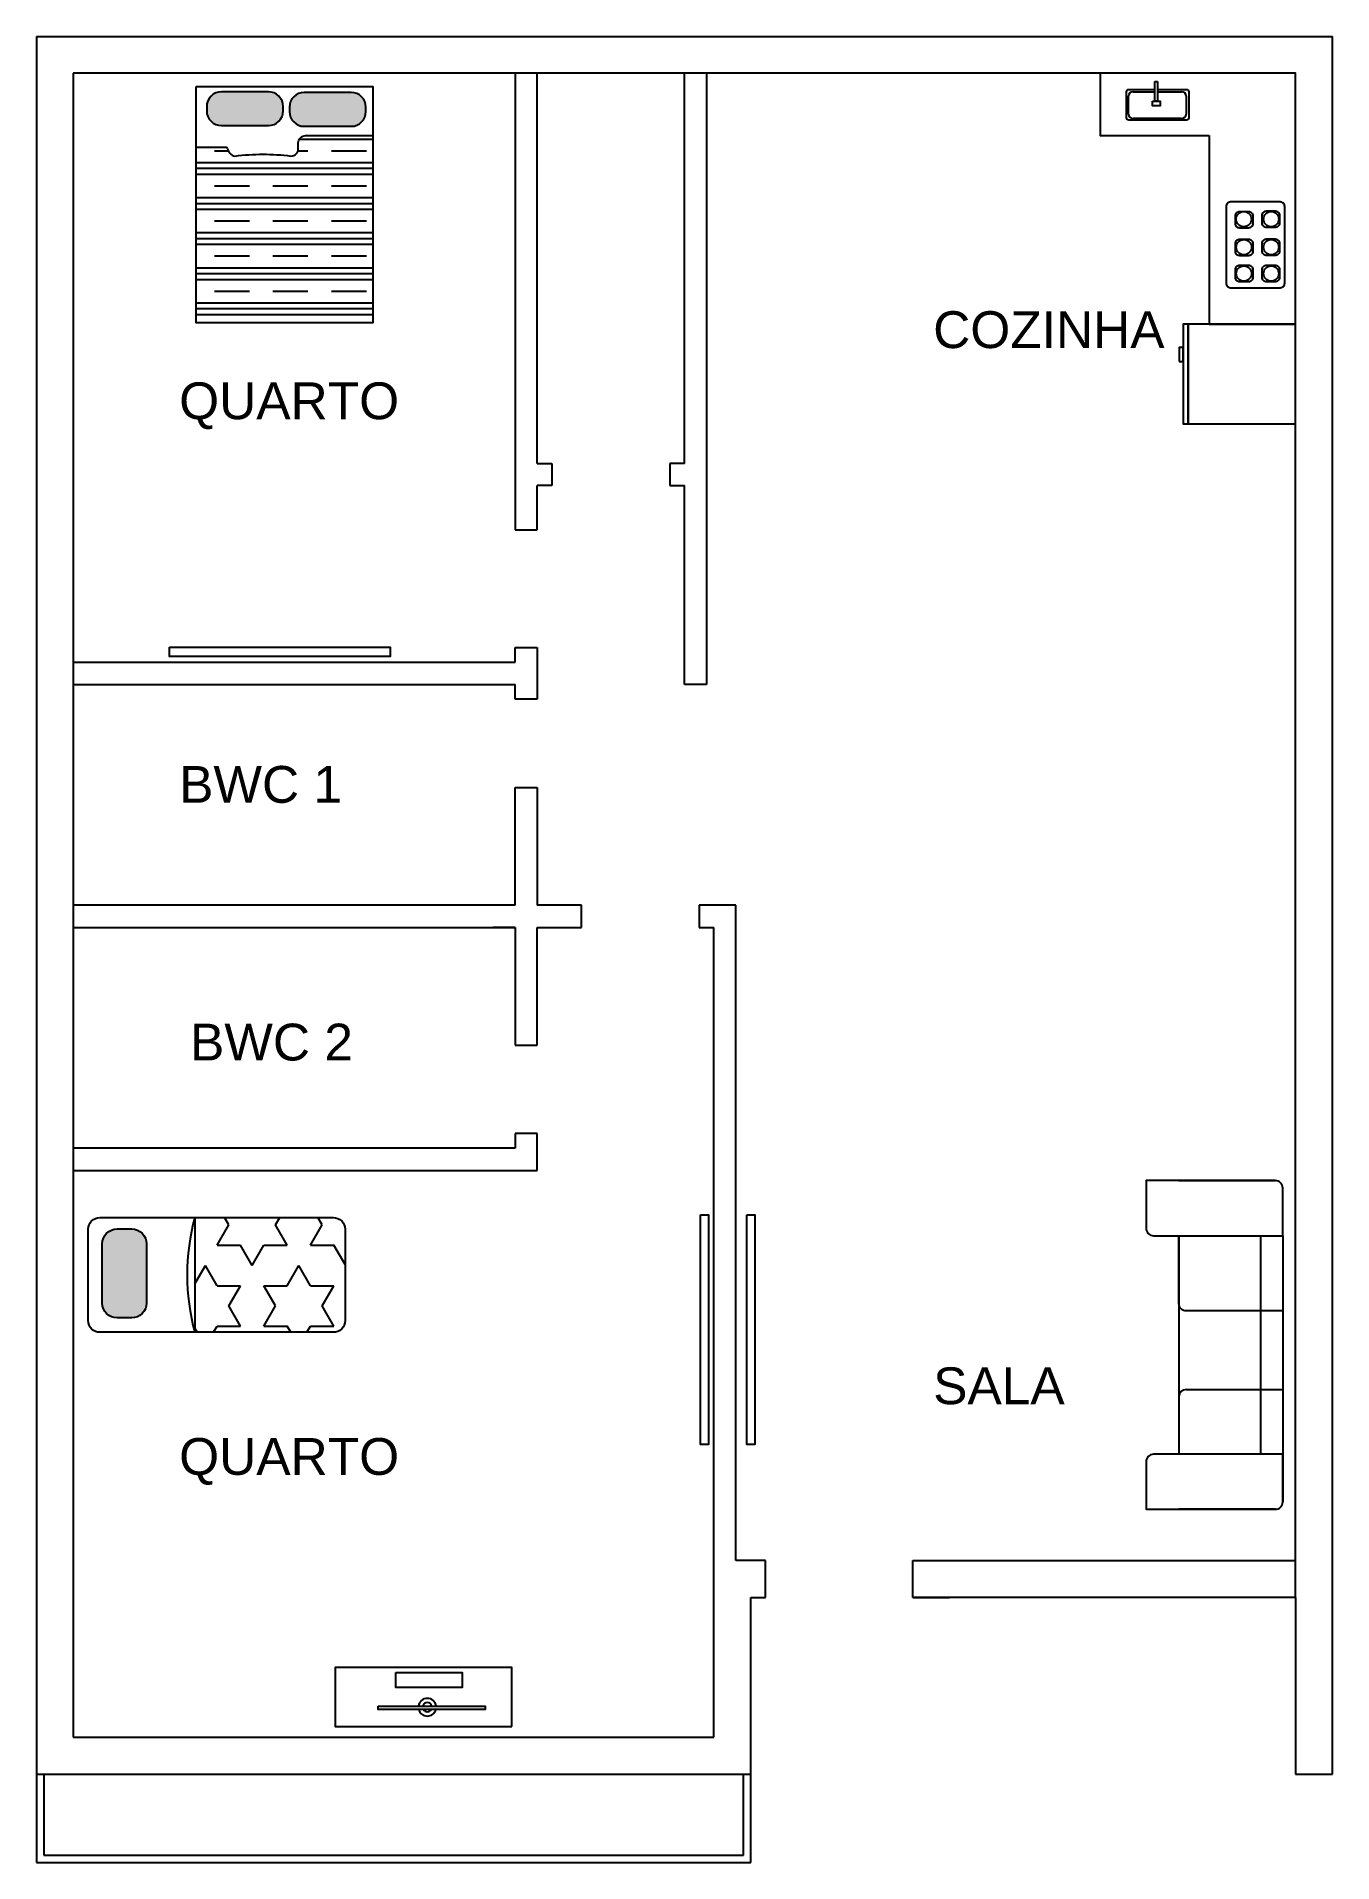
# Model space of a CAD drawing. Header units: millimetres. Extents: x 1924 to 2452, y 1592 to 1751.
# Drawn here: x 1924.09 to 1932.89, y 1733.57 to 1745.97 of the extents above; entities outside this region: 1.
import ezdxf

# ---------------------------------------------------------------- set-up
doc = ezdxf.new("R2010")
doc.units = ezdxf.units.MM
doc.layers.add('APPLIENCES', color=7, linetype='Continuous', plot=False)
doc.styles.get("Standard").update_dxf_attribs({"font": 'arial.ttf'})

# ---------------------------------------------------------------- blocks, each defined once
blk = doc.blocks.new('king_BED')
at = {"layer": 'APPLIENCES'}
h = blk.add_hatch(dxfattribs=at)
h.set_pattern_fill('CLAY', color=256, scale=0.05)
h.set_pattern_definition([(0, (-1925.1788, -1745.6346), (0, 0.238125), []), (0, (-1925.1788, -1745.59492), (0, 0.238125), []), (0, (-1925.1788, -1745.55523), (0, 0.238125), []), (0, (-1925.1788, -1745.47586), (0, 0.238125), [0.238125, -0.15875])])
h.paths.add_polyline_path([(1.199, -0.333), (0.743, -0.333, 0.414214), (0.693, -0.383), (0.693, -0.422, -0.414214), (0.643, -0.472, 0.065451), (0.263, -0.472, -0.324715), (0.213, -0.421, 0.372904), (0.203, -0.413), (0, -0.413), (0, -1.604), (1.199, -1.604)])
blk.add_lwpolyline([(0, 0), (1.199, 0), (1.199, -1.604), (0, -1.604)], close=True, dxfattribs=at)
for points in [[(0.59, -0.136, 0.414214), (0.49, -0.036), (0.171, -0.036, 0.414214), (0.071, -0.136), (0.071, -0.165, 0.414214), (0.171, -0.265), (0.49, -0.265, 0.414214), (0.59, -0.165)], [(0.733, -0.27), (1.052, -0.27, 0.414214), (1.152, -0.17), (1.152, -0.14, 0.414214), (1.052, -0.04), (0.733, -0.04, 0.414214), (0.633, -0.14), (0.633, -0.17, 0.414214)]]:
    blk.add_lwpolyline(points, format="xyb", close=True, dxfattribs=at)
for points in [[(0.213, -0.421, 0.324694), (0.263, -0.472, -0.065451), (0.643, -0.472, 0.414214), (0.693, -0.422), (0.693, -0.383, -0.414214), (0.743, -0.333), (1.199, -0.333)], [(0.213, -0.421, 0.373029), (0.203, -0.413), (0, -0.413)]]:
    blk.add_lwpolyline(points, format="xyb", dxfattribs=at)
blk = doc.blocks.new('fridge')
at = {"layer": 'APPLIENCES'}
for points in [[(0.034, 0.677), (0, 0.677), (0, 0), (0.034, 0)], [(0.763, 0.677), (0.034, 0.677), (0.034, 0), (0.763, 0)], [(0.034, 0.677), (0.034, 0.677), (0.034, 0), (0.034, 0)], [(-0.028, 0.423), (0, 0.423), (0, 0.52), (-0.028, 0.52)]]:
    blk.add_lwpolyline(points, close=True, dxfattribs=at)
blk = doc.blocks.new('sink')
blk.add_lwpolyline([(0.197, 0.197), (0.394, 0.197, -0.414214), (0.409, 0.182), (0.409, 0.004, -0.414214), (0.394, -0.011), (0.001, -0.011, -0.414214), (-0.014, 0.004), (-0.014, 0.182, -0.414214), (0.001, 0.197), (0.179, 0.197)], format="xyb")
blk.add_lwpolyline([(0.162, 0.117), (0.215, 0.117), (0.215, 0.085), (0.162, 0.085)], close=True)
at = {"layer": 'APPLIENCES'}
for p, q in [((0.179, 0.251), (0.197, 0.251)), ((0.179, 0.117), (0.179, 0.251)), ((0.197, 0.251), (0.197, 0.117)), ((0, 0.03), (0, 0.152)), ((0.03, 0.182), (0.179, 0.182)), ((0.197, 0.182), (0.36, 0.182)), ((0.39, 0.152), (0.39, 0.03)), ((0.36, 0), (0.03, 0)), ((0.197, 0.117), (0.179, 0.117))]:
    blk.add_line(p, q, dxfattribs=at)
for centre, start, end in [((0.03, 0.152), 90, 180), ((0.36, 0.152), 0, 90), ((0.03, 0.03), 180, 270), ((0.36, 0.03), 270, 0)]:
    blk.add_arc(centre, 0.03, start, end, dxfattribs=at)
blk = doc.blocks.new('couch')
for p, q in [((0.223, -0.374), (0.223, -1.858)), ((0.776, -0.374), (0.776, -1.858)), ((0.928, -0.374), (0.928, -1.858)), ((0.223, -1.468), (0.223, -1.858)), ((0.273, -1.418), (0.928, -1.418))]:
    blk.add_line(p, q)
blk.add_arc((0.273, -1.468), 0.05, 90, 180)
at = {"layer": 'APPLIENCES'}
for points in [[(0.878, 0), (0, 0), (0, -0.324, 0.414214), (0.05, -0.374), (0.928, -0.374), (0.928, -0.05, 0.414214)], [(0.928, -1.858), (0.05, -1.858, 0.414214), (0, -1.908), (0, -2.232), (0.878, -2.232, 0.414214), (0.928, -2.182)]]:
    blk.add_lwpolyline(points, format="xyb", close=True, dxfattribs=at)
for points in [[(0.223, 0), (0.878, 0)], [(0.928, -1.858), (0.928, -2.182)], [(0.878, -2.232), (0.223, -2.232)]]:
    blk.add_lwpolyline(points, dxfattribs=at)
blk.add_lwpolyline([(0.928, -0.885), (0.273, -0.885, -0.414214), (0.223, -0.835), (0.223, -0.374)], format="xyb", dxfattribs=at)

msp = doc.modelspace()

# ---------------------------------------------------------------- hatches: boundary and pattern name
at = {"layer": 'APPLIENCES'}
h = msp.add_hatch(dxfattribs=at)
h.set_pattern_fill('TRIANG', color=256, scale=0.005)
h.paths.add_polyline_path([(1925.669, 1745.599), (1925.35, 1745.599, 0.458179), (1925.251, 1745.484, 0.458179), (1925.35, 1745.37), (1925.669, 1745.37, 0.458179), (1925.768, 1745.484, 0.458179)])
h.paths.add_polyline_path([(1926.231, 1745.594), (1925.912, 1745.594, 0.458179), (1925.813, 1745.48, 0.458179), (1925.912, 1745.365), (1926.231, 1745.365, 0.458179), (1926.33, 1745.48, 0.458179)])
h.paths.add_polyline_path([(1924.841, 1737.777, 0.414214), (1924.741, 1737.877), (1924.641, 1737.877, 0.414214), (1924.541, 1737.777), (1924.541, 1737.373, 0.414214), (1924.641, 1737.273), (1924.741, 1737.273, 0.414214), (1924.841, 1737.373)])
h = msp.add_hatch(dxfattribs=at)
h.set_pattern_fill('STARS', color=256, scale=0.05)
h.paths.add_polyline_path([(1926.19, 1737.875, 0.414214), (1926.11, 1737.955), (1925.169, 1737.955), (1925.169, 1737.175), (1926.11, 1737.175, 0.414214), (1926.19, 1737.255)])

# ---------------------------------------------------------------- linework, layer by layer
for p, q in [((1924.094, 1745.975), (1924.094, 1734.175)), ((1924.094, 1745.975), (1932.894, 1745.975)), ((1932.894, 1734.175), (1932.894, 1745.975)), ((1927.344, 1745.725), (1924.344, 1745.725)), ((1924.344, 1745.725), (1924.344, 1741.725)), ((1927.494, 1745.725), (1927.344, 1745.725)), ((1927.344, 1745.725), (1927.344, 1742.625)), ((1928.494, 1745.725), (1927.494, 1745.725)), ((1927.494, 1743.075), (1927.494, 1745.725)), ((1928.644, 1745.725), (1928.494, 1745.725)), ((1928.494, 1743.075), (1928.494, 1745.725)), ((1932.644, 1745.725), (1928.644, 1745.725)), ((1928.644, 1745.725), (1928.644, 1741.575)), ((1932.644, 1735.625), (1932.644, 1745.725)), ((1927.494, 1743.075), (1927.594, 1743.075)), ((1927.594, 1743.075), (1927.594, 1742.925)), ((1928.494, 1743.075), (1928.394, 1743.075)), ((1928.394, 1743.075), (1928.394, 1742.925)), ((1927.494, 1742.625), (1927.494, 1742.925)), ((1927.594, 1742.925), (1927.494, 1742.925)), ((1928.394, 1742.925), (1928.494, 1742.925)), ((1928.494, 1741.575), (1928.494, 1742.925)), ((1927.344, 1742.625), (1927.494, 1742.625)), ((1924.344, 1741.725), (1924.344, 1741.575)), ((1924.344, 1741.725), (1927.344, 1741.725)), ((1927.344, 1741.725), (1927.344, 1741.825)), ((1927.344, 1741.825), (1927.494, 1741.825)), ((1927.494, 1741.825), (1927.494, 1741.475)), ((1924.344, 1741.575), (1924.344, 1740.075)), ((1924.344, 1741.575), (1927.344, 1741.575)), ((1927.344, 1741.475), (1927.344, 1741.575)), ((1927.494, 1741.475), (1927.344, 1741.475)), ((1928.644, 1741.575), (1928.494, 1741.575)), ((1927.344, 1740.075), (1927.344, 1740.875)), ((1927.344, 1740.875), (1927.494, 1740.875)), ((1927.494, 1740.875), (1927.494, 1740.075)), ((1924.344, 1740.075), (1924.344, 1739.925)), ((1927.344, 1740.075), (1924.344, 1740.075)), ((1927.794, 1740.075), (1927.494, 1740.075)), ((1927.794, 1739.925), (1927.794, 1740.075)), ((1928.844, 1740.075), (1928.594, 1740.075)), ((1928.594, 1740.075), (1928.594, 1739.925)), ((1928.844, 1735.625), (1928.844, 1740.075)), ((1924.344, 1739.925), (1924.344, 1738.425)), ((1924.344, 1739.925), (1927.344, 1739.925)), ((1927.344, 1739.925), (1927.194, 1739.925)), ((1927.344, 1739.925), (1927.344, 1739.125)), ((1927.494, 1739.125), (1927.494, 1739.925)), ((1927.494, 1739.925), (1927.794, 1739.925)), ((1928.594, 1739.925), (1928.694, 1739.925)), ((1928.694, 1734.425), (1928.694, 1739.925)), ((1927.344, 1739.125), (1927.494, 1739.125)), ((1927.494, 1738.525), (1927.344, 1738.525)), ((1927.344, 1738.525), (1927.344, 1738.425)), ((1927.494, 1738.275), (1927.494, 1738.525)), ((1924.344, 1738.425), (1924.344, 1738.275)), ((1927.344, 1738.425), (1924.344, 1738.425)), ((1924.344, 1738.275), (1924.344, 1734.425)), ((1924.344, 1738.275), (1927.494, 1738.275)), ((1929.044, 1735.625), (1928.844, 1735.625)), ((1929.044, 1735.375), (1929.044, 1735.625)), ((1929.044, 1735.625), (1929.044, 1735.625)), ((1930.044, 1735.375), (1930.044, 1735.625)), ((1930.044, 1735.625), (1932.644, 1735.625)), ((1932.644, 1735.375), (1932.644, 1735.625)), ((1928.944, 1734.175), (1928.944, 1735.375)), ((1928.944, 1735.375), (1929.044, 1735.375)), ((1932.644, 1735.375), (1930.044, 1735.375)), ((1930.044, 1735.375), (1930.294, 1735.375)), ((1932.644, 1735.375), (1932.644, 1734.175)), ((1924.344, 1734.425), (1928.694, 1734.425)), ((1924.094, 1734.175), (1924.144, 1734.175)), ((1924.094, 1734.175), (1924.094, 1733.575)), ((1924.094, 1734.175), (1928.944, 1734.175)), ((1924.144, 1734.175), (1924.144, 1733.625)), ((1928.894, 1733.625), (1928.894, 1734.175)), ((1928.944, 1733.575), (1928.944, 1734.175)), ((1932.644, 1734.175), (1932.894, 1734.175)), ((1924.094, 1733.575), (1928.944, 1733.575)), ((1924.144, 1733.625), (1928.894, 1733.625))]:
    msp.add_line(p, q)
msp.add_line((1925.169, 1737.955), (1925.169, 1737.175), dxfattribs=at)
for points in [[(2215.607, 1750.529), (2451.812, 1750.529), (2451.812, 1591.996), (2215.607, 1591.996)], [(1924.997, 1741.828), (1926.496, 1741.828), (1926.496, 1741.765), (1924.997, 1741.765)], [(1928.603, 1737.972), (1928.657, 1737.972), (1928.657, 1736.413), (1928.603, 1736.413)], [(1928.918, 1737.972), (1928.971, 1737.972), (1928.971, 1736.413), (1928.918, 1736.413)], [(1927.323, 1734.499), (1927.323, 1734.899), (1926.123, 1734.899), (1926.123, 1734.499)], [(1926.534, 1734.864), (1926.984, 1734.864), (1926.984, 1734.764), (1926.534, 1734.764)], [(1926.414, 1734.637), (1927.14, 1734.637), (1927.14, 1734.613), (1926.414, 1734.613)]]:
    msp.add_lwpolyline(points, close=True, dxfattribs=at)
for points in [[(1932.644, 1745.302), (1932.644, 1745.725), (1931.317, 1745.725), (1931.317, 1745.302), (1932.058, 1745.302)], [(1932.058, 1745.302), (1932.058, 1744.021), (1932.644, 1744.021), (1932.644, 1745.725), (1932.058, 1745.725)]]:
    msp.add_lwpolyline(points, dxfattribs=at)
for points in [[(1932.202, 1744.269), (1932.54, 1744.269, 0.414214), (1932.57, 1744.299), (1932.57, 1744.821, 0.414214), (1932.54, 1744.851), (1932.202, 1744.851, 0.414214), (1932.172, 1744.821), (1932.172, 1744.299, 0.414214)], [(1932.265, 1744.787), (1932.324, 1744.787, -0.414214), (1932.354, 1744.757), (1932.354, 1744.704, -0.414214), (1932.324, 1744.674), (1932.265, 1744.674, -0.414214), (1932.235, 1744.704), (1932.235, 1744.757, -0.414214)], [(1932.447, 1744.79), (1932.505, 1744.79, -0.414214), (1932.535, 1744.76), (1932.535, 1744.708, -0.414214), (1932.505, 1744.678), (1932.447, 1744.678, -0.414214), (1932.417, 1744.708), (1932.417, 1744.76, -0.414214)], [(1932.265, 1744.599), (1932.324, 1744.599, -0.414214), (1932.354, 1744.569), (1932.354, 1744.516, -0.414214), (1932.324, 1744.486), (1932.265, 1744.486, -0.414214), (1932.235, 1744.516), (1932.235, 1744.569, -0.414214)], [(1932.447, 1744.6), (1932.505, 1744.6, -0.414214), (1932.535, 1744.57), (1932.535, 1744.517, -0.414214), (1932.505, 1744.487), (1932.447, 1744.487, -0.414214), (1932.417, 1744.517), (1932.417, 1744.57, -0.414214)], [(1932.265, 1744.422), (1932.324, 1744.422, -0.414214), (1932.354, 1744.392), (1932.354, 1744.339, -0.414214), (1932.324, 1744.309), (1932.265, 1744.309, -0.414214), (1932.235, 1744.339), (1932.235, 1744.392, -0.414214)], [(1932.447, 1744.422), (1932.505, 1744.422, -0.414214), (1932.535, 1744.392), (1932.535, 1744.339, -0.414214), (1932.505, 1744.309), (1932.447, 1744.309, -0.414214), (1932.417, 1744.339), (1932.417, 1744.392, -0.414214)], [(1924.525, 1737.955), (1926.11, 1737.955, -0.414214), (1926.19, 1737.875), (1926.19, 1737.255, -0.414214), (1926.11, 1737.175), (1924.525, 1737.175, -0.414214), (1924.445, 1737.255), (1924.445, 1737.875, -0.414214)], [(1924.641, 1737.877), (1924.741, 1737.877, -0.414214), (1924.841, 1737.777), (1924.841, 1737.373, -0.414214), (1924.741, 1737.273), (1924.641, 1737.273, -0.414214), (1924.541, 1737.373), (1924.541, 1737.777, -0.414214)]]:
    msp.add_lwpolyline(points, format="xyb", close=True, dxfattribs=at)
for centre in [(1932.292, 1744.735), (1932.478, 1744.735), (1932.293, 1744.544), (1932.478, 1744.544), (1932.293, 1744.365), (1932.478, 1744.365)]:
    msp.add_circle(centre, 0.0518, dxfattribs=at)
for centre, radius, start, end in [((1926.624, 1737.565), 1.507, 165, 195), ((1926.748, 1734.629), 0.0602, 7.6593, 172.3407), ((1926.748, 1734.629), 0.0311, 14.9476, 165.0524), ((1926.748, 1734.629), 0.0602, 195.4824, 344.5176), ((1926.748, 1734.629), 0.0311, 211.1044, 328.8956)]:
    msp.add_arc(centre, radius, start, end, dxfattribs=at)

# ---------------------------------------------------------------- block references
for name, p in [('king_BED', (1925.179, 1745.635)), ('sink', (1931.51, 1745.418)), ('fridge', (1931.881, 1743.344)), ('couch', (1931.629, 1738.205))]:
    msp.add_blockref(name, p, dxfattribs=at)

# ---------------------------------------------------------------- texts
at = {"char_height": 0.25, "attachment_point": 1}
for s, insert in [('COZINHA', (1930.183, 1744.109)), ('QUARTO', (1925.063, 1743.626)), ('BWC 1', (1925.063, 1741.021)), ('BWC 2', (1925.137, 1739.271)), ('SALA', (1930.183, 1736.937)), ('QUARTO', (1925.063, 1736.457))]:
    msp.add_mtext_dynamic_manual_height_columns(s, width=3, gutter_width=12.5, heights=[0], dxfattribs=dict(at, insert=insert))

doc.saveas('drawing.dxf')
